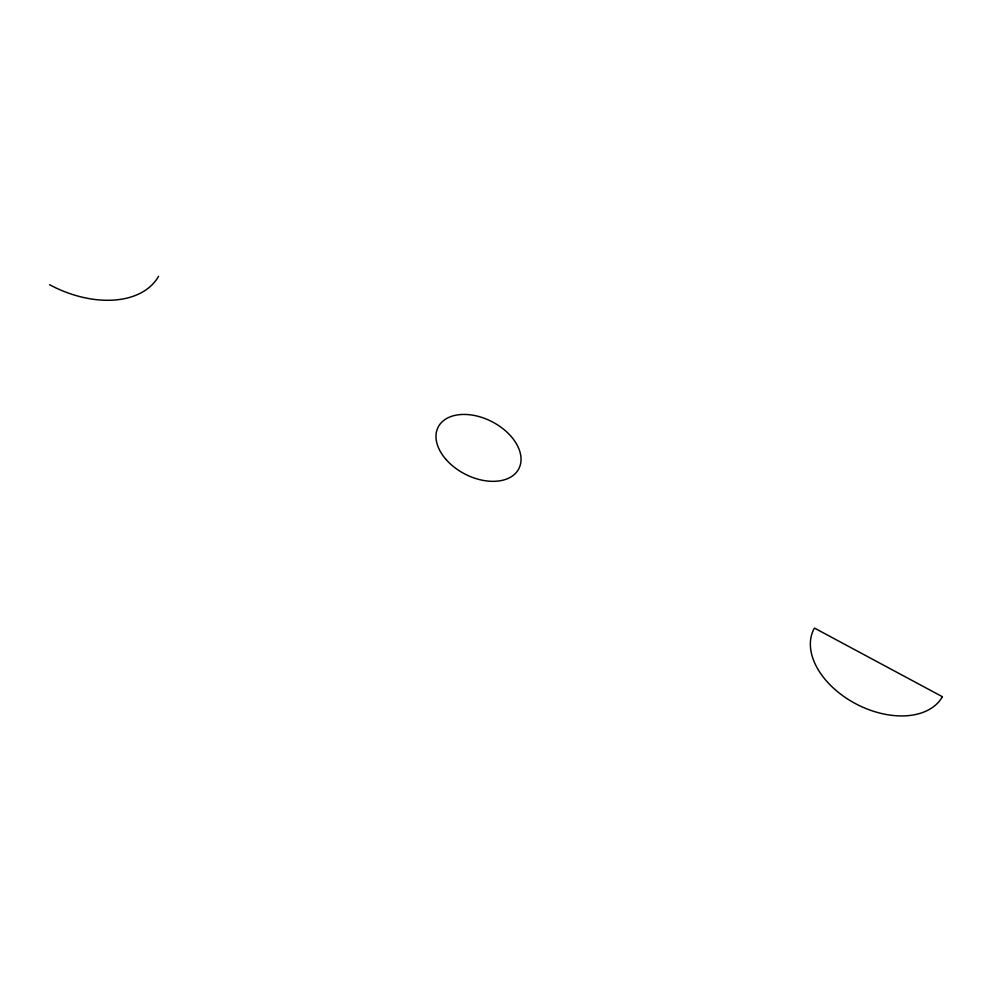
<?xml version="1.0" encoding="UTF-8"?>
<svg xmlns="http://www.w3.org/2000/svg" width="992" height="992" viewBox="0 0 992 992"><rect width="100%" height="100%" fill="white"/><g stroke="black" fill="none" stroke-linecap="round" stroke-linejoin="round"><path stroke-width="1.49" d="M158.584 276.284A90.78 58.95 27.3 0 1 49.6 284.729M942.4 696.719L814.432 628.072A72.627 47.17 27.3 0 0 855.216 703.489A72.627 47.17 27.3 0 0 942.4 696.719M445.954 459.395A45.384 29.475 27.3 0 0 518.494 469.34A45.384 29.475 27.3 0 0 471.076 414.929A45.384 29.475 27.3 0 0 445.954 459.395"/></g></svg>
